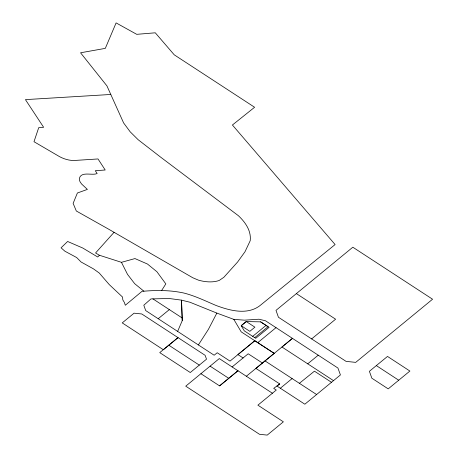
<?xml version="1.0" encoding="UTF-8"?>
<svg xmlns="http://www.w3.org/2000/svg" width="458" height="458" viewBox="0 0 458 458"><rect width="100%" height="100%" fill="white"/><g stroke="black" fill="none" stroke-linecap="round" stroke-linejoin="round"><path stroke-width="0.69" d="M177.624 331.409L182.25 320.594L181.505 300.139L169.139 298.496L150.934 298.925L143.801 305.234L145.696 310.564L214.161 355.231L217.212 352.746L230.025 361.104L254.808 340.735L274.205 353.37L246.352 376.247M333.487 380.621L281.962 347.021L292.467 338.382L255.902 368.404L279.724 383.941L276.924 386.014L304.839 404.214L340.426 374.942L337.935 368.043L265.468 320.76L258.947 319.22L244.469 320.159L233.826 319.381L216.852 313.095L208.424 329.331L198.377 344.937M161.64 290.504L165.83 283.891L156.911 271.731L147.476 264.031L134.95 258.575L121.456 262.325L99.397 255.243L95.567 252.976L114.071 232.303M99.397 255.243L97.703 257.001L82.772 248.03L67.624 241.475L61.063 247.812L64.899 251.213L76.658 257.539L81.1 262.01L93.443 268.857L99.243 273.02L109.336 284.676L122.567 297.082L122.807 299.881L124.421 302.515L125.303 305.251L142.135 291.225L143.886 291.196C157.289 290.086 170.714 290.154 183.904 293.046C195.068 295.879 205.43 300.958 215.993 305.446C230.076 310.724 248.299 315.654 261.043 304.73L335.101 244.555L232.412 125.011L254.602 107.258L174.246 54.828L155.285 32.804L136.742 34.333L116.103 22.9L105.311 48.371L80.551 52.785L106.932 85.892L123.62 122.95L130.198 131.83L138.161 139.724L160.878 157.329L238.366 215.689C245.276 222.193 251.408 230.746 250.205 240.736L244.996 251.745L237.599 262.022L223.859 277.285L219.285 280.411A30.102 17.438 23.3 0 1 198.354 280.119L192.755 277.737L108.666 229.189L76.326 211.001L73.125 203.375L77.391 192.995L87.392 189.417L81.621 184.024L80.276 182.129A12.269 7.11 23.3 0 1 79.36 178.402C81.278 170.931 92.35 175.912 97.153 173.502L95.287 170.731L105.208 169.998L98.012 158.955L73.898 160.506C68.883 160.506 63.96 159.006 59.563 156.653L33.989 141.705L38.735 127.639L43.63 127.278L25.43 99.626L110.796 94.468M232.109 366.95L248.179 353.782L262.44 363.045M219.582 385.882L237.954 370.757L219.582 385.882L200.907 373.705L185.736 386.174L259.503 434.293L267.226 435.1L283.37 421.818L257.888 405.17L276.277 390.056L273.695 388.378L279.724 383.941M376.333 365.587L369.4 371.318L371.844 378.205L388.207 388.876L409.893 371.049L387.508 356.433L376.333 365.587L398.729 380.22M199.304 365.106L190.276 372.526L159.745 352.626L178.025 337.626L163.317 349.717L122.229 322.896L134.068 313.18L141.78 313.97L205.098 355.299L206.518 359.192L199.304 365.106L168.79 345.2M296.383 293.601L275.991 310.369L278.441 317.257L346.048 361.362L355.7 362.375L432.57 299.223L352.832 247.206L296.383 293.601L335.611 319.203L311.623 338.92M200.907 373.705L219.279 358.58L272.418 393.245M254.808 340.735L237.942 354.606L243.112 357.973M280.353 388.235L292.107 378.571M158.21 318.728L169.334 309.602L182.164 317.955M252.701 336.355L266.018 325.42M254.694 337.655L268.01 326.726L260.545 321.848M257.757 342.641L276.019 327.647M307.724 363.818L318.241 355.196M299.389 383.312L314.44 371.175L331.478 382.298M216.852 313.095L189.91 302.223L181.505 300.139L182.25 320.594M274.205 353.37L241.2 331.85L233.826 319.381M265.039 360.915L316.593 394.527M210.09 366.142L228.782 378.337M152.926 298.879L169.334 309.602M143.886 291.196L134.681 283.674L127.513 274.359L121.456 262.325M246.123 321.579L241.194 325.627L244.291 330.865L255.713 338.319L269.092 327.333L260.694 321.848L246.123 321.579M246.341 321.585L241.269 325.747L249.828 331.334L254.9 327.167L246.341 321.585"/></g></svg>
